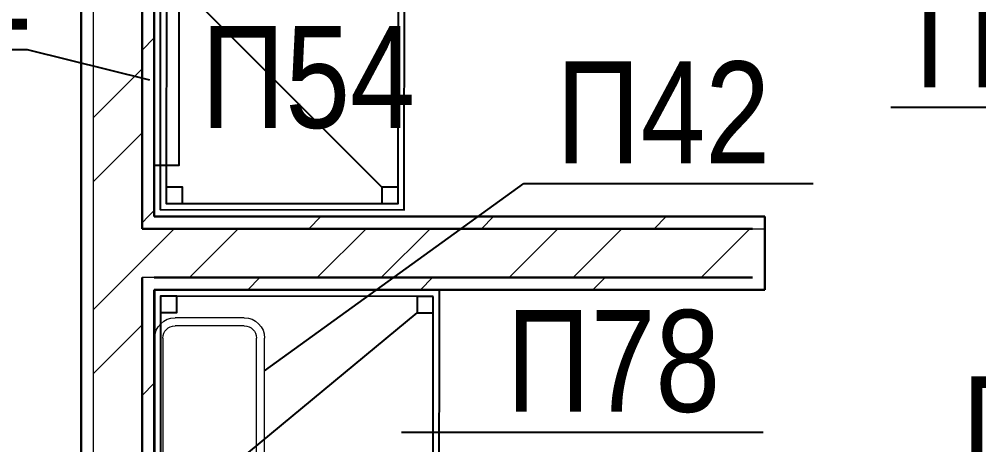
# Model space of a CAD drawing. Header units: millimetres. Extents: x -21010 to 105841, y -18351 to 135084.
# Drawn here: x 40745 to 43103, y 40012 to 41058 of the extents above; entities that cross this region are included whole.
import ezdxf
from ezdxf import colors
from ezdxf.entities.mleader import LeaderData, LeaderLine
from ezdxf.enums import TextEntityAlignment as Align
from ezdxf.math import Vec2, Vec3

# ---------------------------------------------------------------- set-up
doc = ezdxf.new("R2010")
doc.units = ezdxf.units.MM
for name, color, linetype, lineweight in [('ДОНМ_ТХ_(ЭОМ)', 20, 'Continuous', 20), ('ДОНМ_ТХ_Анно', 84, 'Continuous', 20), ('Стены наружные', 7, 'Continuous', 18), ('Стены штриховка', 7, 'Continuous', 13)]:
    doc.layers.add(name, color=color, linetype=linetype, lineweight=lineweight)
doc.layers.add('ТХ', color=5, linetype='Continuous')
doc.layers.add('ТХ_(нейтральное оборудование_мебель)', color=32, linetype='Continuous')
doc.styles.add('ТХ_ДОНМ', font='ARIALN.TTF')

# ---------------------------------------------------------------- blocks, each defined once
blk = doc.blocks.new('*U1839')
at = {"layer": 'ТХ'}
for points in [[(600, 700), (600, 0), (0, 0), (0, 700)], [(55, 685.1), (55, 645), (15, 645), (15, 685.1)], [(585, 685), (585, 15), (15, 15), (15, 685)], [(585, 685), (585, 645), (545, 645), (545, 685)], [(55, 55.1), (55, 15), (15, 15), (15, 55.1)], [(585, 55), (585, 15), (545, 15), (545, 55)]]:
    blk.add_lwpolyline(points, close=True, dxfattribs=at)
blk.add_lwpolyline([(55, 55.1), (545, 645)], dxfattribs=at)
blk = doc.blocks.new('ed')
at = {"color": 0}
for p, q in [((-207, 270), (207, 270)), ((-207, 250), (207, 250)), ((-257, 50), (-257, 220)), ((-237, 50), (-237, 220)), ((237, 220), (237, 50)), ((257, 220), (257, 50)), ((207, 20), (-207, 20)), ((207, 0), (-207, 0))]:
    blk.add_line(p, q, dxfattribs=at)
for centre, radius, start, end in [((-207, 220), 50, 90, 180), ((207, 220), 50, 0, 90), ((-207, 220), 30, 90, 180), ((207, 220), 30, 0, 90), ((-207, 50), 50, 180, 270), ((-207, 50), 30, 180, 270), ((207, 50), 50, 270, 0), ((207, 50), 30, 270, 0)]:
    blk.add_arc(centre, radius, start, end, dxfattribs=at)
blk = doc.blocks.new('_None')
blk = doc.blocks.new('*U96')
at = {"layer": 'ТХ'}
for points in [[(600, 600), (600, 0), (0, 0), (0, 600)], [(55, 585.1), (55, 545), (15, 545), (15, 585.1)], [(585, 585), (585, 15), (15, 15), (15, 585)], [(585, 585), (585, 545), (545, 545), (545, 585)], [(55, 55.1), (55, 15), (15, 15), (15, 55.1)], [(585, 55), (585, 15), (545, 15), (545, 55)]]:
    blk.add_lwpolyline(points, close=True, dxfattribs=at)
blk.add_lwpolyline([(55, 55.1), (545, 545)], dxfattribs=at)
blk = doc.blocks.new('1 этаж 21082025')
at = {"layer": 'Стены наружные', "lineweight": 30}
for p, q in [((46635, -1282), (46635, -5640)), ((46785, -2932), (46785, -1432)), ((46815, -2902), (46815, -1462)), ((48315, -2902), (46815, -2902)), ((48315, -3082), (48315, -2902)), ((48285, -2932), (46785, -2932)), ((46785, -5505), (46785, -3052)), ((46815, -3052), (48285, -3052)), ((46815, -5475), (46815, -3082)), ((46815, -3082), (48315, -3082))]:
    blk.add_line(p, q, dxfattribs=at)
at = {"layer": 'Стены наружные', "linetype": 'Continuous', "lineweight": 9}
for p, q in [((46785, -2492.9), (46815, -2462.9)), ((46665, -2659.5), (46785, -2539.5)), ((46665, -2816.7), (46785, -2696.7)), ((46800.1, -2902), (46815, -2887.1)), ((46785, -2917.1), (46800.1, -2902)), ((47194.4, -2932), (47224.4, -2902)), ((47618.7, -2932), (47648.7, -2902)), ((48042.9, -2932), (48072.9, -2902)), ((46785, -3011), (46864, -2932)), ((46901.2, -3052), (47021.2, -2932)), ((47215.5, -3052), (47335.5, -2932)), ((47372.6, -3052), (47492.6, -2932)), ((47686.9, -3052), (47806.9, -2932)), ((47844.1, -3052), (47964.1, -2932)), ((48158.4, -3052), (48278.4, -2932)), ((46665, -3131), (46785, -3011)), ((47044.4, -3082), (47074.4, -3052)), ((47468.7, -3082), (47498.7, -3052)), ((47892.9, -3082), (47922.9, -3052)), ((46665, -3288.2), (46785, -3168.2)), ((46785, -3341.4), (46815, -3311.4))]:
    blk.add_line(p, q, dxfattribs=at)
at = {"layer": 'Стены штриховка'}
for p, q in [((46665, -1312), (46665, -5505)), ((48285, -2932), (48315, -2932)), ((46815, -3052), (46785, -3052))]:
    blk.add_line(p, q, dxfattribs=at)

msp = doc.modelspace()

# ---------------------------------------------------------------- linework, layer by layer
at = {"color": 1}
msp.add_lwpolyline([(41077, 41118.1), (41137, 41118.1), (41137, 40698.1), (41077, 40698.1)], close=True, dxfattribs=at)

# ---------------------------------------------------------------- block references
msp.add_blockref('1 этаж 21082025', (-5738, 43475))
at = {"layer": 'ДОНМ_ТХ_(ЭОМ)', "xscale": -1, "rotation": 90}
msp.add_blockref('ed', (41348, 40067.5), dxfattribs=at)
at = {"layer": 'ТХ_(нейтральное оборудование_мебель)', "xscale": -1}
for name, p, rotation in [('*U96', (41691.1, 40589.9), 359.9501986248683), ('*U1839', (41077, 39792.3), 269.9501986248683)]:
    msp.add_blockref(name, p, dxfattribs=dict(at, rotation=rotation))

# ---------------------------------------------------------------- texts
at = {"layer": 'ДОНМ_ТХ_Анно', "style": 'ТХ_ДОНМ'}
msp.add_text('П54', height=250, dxfattribs=at).set_placement((41454.8, 40915.7), align=Align.MIDDLE_CENTER)

# ---------------------------------------------------------------- leaders
at = {"layer": 'ДОНМ_ТХ_Анно'}
ml = msp.add_multileader_mtext('Standard', dxfattribs=at)
ml.set_content('П72', color=256, style='ТХ_ДОНМ')
ml.set_leader_properties()
ml.set_arrow_properties(name='NONE')
ml.build(insert=Vec2(0, 0))
ml.multileader.update_dxf_attribs({"text_left_attachment_type": 6, "text_right_attachment_type": 6, "dogleg_length": 0.25, "arrow_head_size": 250})
ctx = ml.context
ctx.base_point, ctx.char_height, ctx.arrow_head_size, ctx.landing_gap_size, ctx.plane_origin = Vec3(40096.3, 40982.2), 250, 250, 25, Vec3(38270.9, 36406)
ctx.left_attachment, ctx.right_attachment = 6, 6
notes = []
notes.append((ctx, [(1, (1, 1, 0), (40765.6, 40982.2), (-1, 0), 0.25, [(2, [(41065.9, 40908.1)], 0, [])])]))
ctx.mtext.insert, ctx.mtext.flow_direction = Vec3(40253.3, 41282.2), 5
ml = msp.add_multileader_mtext('Standard', dxfattribs=at)
ml.set_content('П15', color=256, style='ТХ_ДОНМ')
ml.set_leader_properties()
ml.set_arrow_properties(name='NONE')
ml.build(insert=Vec2(0, 0))
ml.multileader.update_dxf_attribs({"text_left_attachment_type": 6, "text_right_attachment_type": 6, "dogleg_length": 0.25, "arrow_head_size": 250})
ctx = ml.context
ctx.base_point, ctx.char_height, ctx.arrow_head_size, ctx.landing_gap_size, ctx.plane_origin = Vec3(42921.3, 40840.7, -1029), 250, 250, 25, Vec3(41266.6, 36149.5, -1029)
ctx.left_attachment, ctx.right_attachment = 6, 6
notes.append((ctx, [(1, (1, 1, 0), (43599, 40840.7, -1029), (-1, 0), 56.3, [(2, [(44075.2, 41203.2, -1029)], 0, [])])]))
ctx.mtext.insert, ctx.mtext.flow_direction = Vec3(42946.3, 41140.7, -1029), 5
ml = msp.add_multileader_mtext('Standard', dxfattribs=at)
ml.set_content('П42', color=256, style='ТХ_ДОНМ')
ml.set_leader_properties()
ml.set_arrow_properties(name='NONE')
ml.build(insert=Vec2(0, 0))
ml.multileader.update_dxf_attribs({"text_left_attachment_type": 6, "text_right_attachment_type": 6, "dogleg_length": 0.25, "arrow_head_size": 250})
ctx = ml.context
ctx.base_point, ctx.char_height, ctx.arrow_head_size, ctx.landing_gap_size, ctx.plane_origin = Vec3(42040, 40654), 250, 250, 25, Vec3(39920, 36193.1)
ctx.left_attachment, ctx.right_attachment = 6, 6
notes.append((ctx, [(0, (1, 1, 0), (41985, 40654), (1, 0), 55, [(2, [(41348, 40193.7)], 0, [])])]))
ctx.mtext.insert, ctx.mtext.flow_direction = Vec3(42065, 40954), 5
ml = msp.add_multileader_mtext('Standard', dxfattribs=at)
ml.set_content('П78', color=256, style='ТХ_ДОНМ')
ml.set_leader_properties()
ml.set_arrow_properties(name='NONE')
ml.build(insert=Vec2(0, 0))
ml.multileader.update_dxf_attribs({"text_left_attachment_type": 6, "text_right_attachment_type": 6, "dogleg_length": 0.25, "arrow_head_size": 250})
ctx = ml.context
ctx.base_point, ctx.char_height, ctx.arrow_head_size, ctx.landing_gap_size, ctx.plane_origin = Vec3(41917.3, 40043.4), 250, 250, 25, Vec3(40392.2, 35914.3)
ctx.left_attachment, ctx.right_attachment = 6, 6
notes.append((ctx, [(0, (1, 1, 0), (41917.1, 40043.4), (1, 0), 0.25, [(2, [(41684.1, 40043.4)], 0, [])])]))
ctx.mtext.insert, ctx.mtext.flow_direction = Vec3(41942.3, 40343.4), 5
ml = msp.add_multileader_mtext('Standard', dxfattribs=at)
ml.set_content('П67', color=256, style='ТХ_ДОНМ')
ml.set_leader_properties()
ml.set_arrow_properties(name='NONE')
ml.build(insert=Vec2(0, 0))
ml.multileader.update_dxf_attribs({"text_left_attachment_type": 6, "text_right_attachment_type": 6, "dogleg_length": 0.25, "arrow_head_size": 250})
ctx = ml.context
ctx.base_point, ctx.char_height, ctx.arrow_head_size, ctx.landing_gap_size, ctx.plane_origin = Vec3(43036.7, 39880.2), 250, 250, 25, Vec3(41585.6, 34756.9)
ctx.left_attachment, ctx.right_attachment = 6, 6
notes.append((ctx, [(0, (1, 1, 0), (43015.5, 39880.2), (1, 0), 21.2, [(0, [(42826.2, 39278.6)], 0, [])])]))
ctx.mtext.insert, ctx.mtext.flow_direction = Vec3(43061.7, 40180.2), 5
for ctx, leaders in notes:
    for number, flags, end, landing, length, lines in leaders:
        leader = LeaderData()
        leader.index, (leader.has_last_leader_line, leader.has_dogleg_vector, leader.attachment_direction) = number, flags
        leader.last_leader_point, leader.dogleg_vector, leader.dogleg_length = Vec3(end), Vec3(landing), length
        for number, points, colour, breaks in lines:
            line = LeaderLine()
            line.index, line.vertices, line.color, line.breaks = number, Vec3.list(points), colors.encode_raw_color(colour), breaks
            leader.lines.append(line)
        ctx.leaders.append(leader)

doc.saveas('drawing.dxf')
